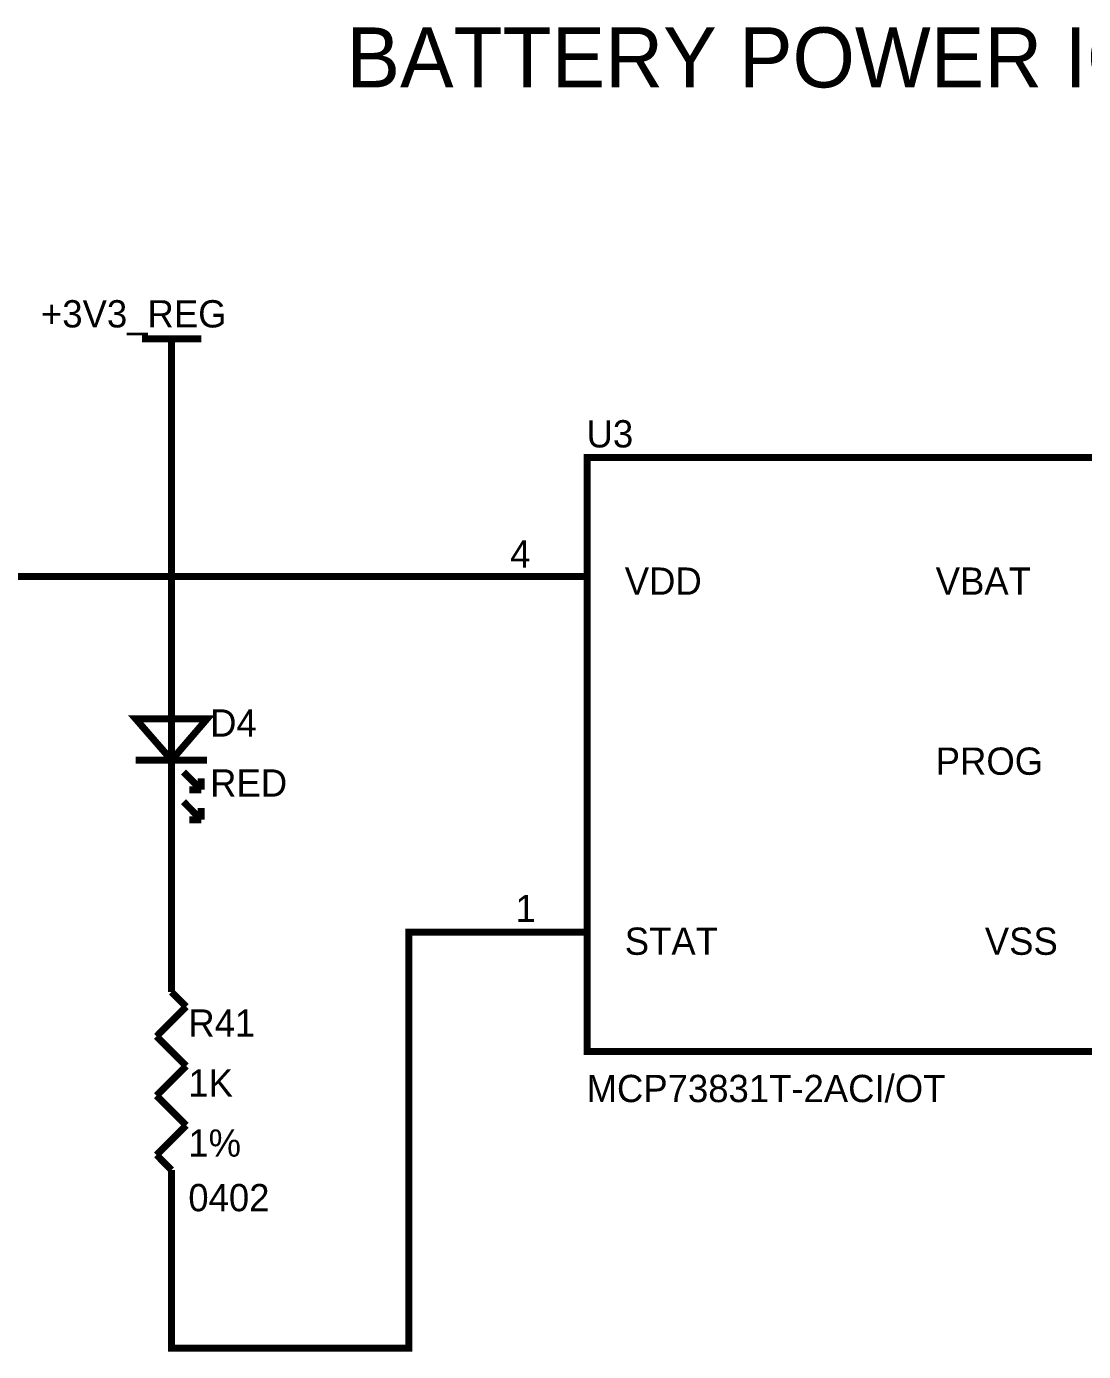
# Model space of a CAD drawing. Header units: inches. Extents: x 0 to 31.5, y 0 to 22.3.
# Drawn here: x 10.457 to 12.237, y 17.194 to 19.426 of the extents above; entities that cross this region are included whole.
import ezdxf

# ---------------------------------------------------------------- set-up
doc = ezdxf.new("R2010")
doc.units = ezdxf.units.IN
doc.header["$MEASUREMENT"] = 0
doc.layers.add('Sheet', color=255, linetype='Continuous')

msp = doc.modelspace()

# ---------------------------------------------------------------- linework, layer by layer
at = {"layer": 'Sheet'}
for points in [[(10.6516, 18.8998, 0.0118, 0.0118, 0), (10.7515, 18.8998, 0.0118, 0.0118, 0)], [(10.7015, 18.7998, 0.0118, 0.0118, 0), (10.7015, 18.8998, 0.0118, 0.0118, 0)], [(10.7015, 18.3996, 0.0118, 0.0118, 0), (10.7015, 18.7998, 0.0118, 0.0118, 0)], [(11.201, 18.4995, 0.0118, 0.0118, 0), (9.9017, 18.4995, 0.0118, 0.0118, 0), (9.5016, 18.4995, 0.0118, 0.0118, 0)], [(11.4014, 18.4995, 0.0118, 0.0118, 0), (11.201, 18.4995, 0.0118, 0.0118, 0)], [(10.7015, 18.2996, 0.0118, 0.0118, 0), (10.7015, 18.3996, 0.0118, 0.0118, 0)], [(10.7015, 18.0998, 0.0118, 0.0118, 0), (10.7015, 18.2996, 0.0118, 0.0118, 0)], [(10.6412, 18.19, 0.0118, 0.0118, 0), (10.7015, 18.19, 0.0118, 0.0118, 0)], [(10.7015, 18.19, 0.0118, 0.0118, 0), (10.7612, 18.19, 0.0118, 0.0118, 0)], [(10.7216, 18.1699, 0.0118, 0.0118, 0), (10.7515, 18.14, 0.0118, 0.0118, 0)], [(10.7515, 18.14, 0.0118, 0.0118, 0), (10.7515, 18.1595, 0.0118, 0.0118, 0)], [(10.7515, 18.1595, 0.0118, 0.0118, 0), (10.7515, 18.14, 0.0118, 0.0118, 0)], [(10.7515, 18.14, 0.0118, 0.0118, 0), (10.7314, 18.14, 0.0118, 0.0118, 0)], [(10.7216, 18.1199, 0.0118, 0.0118, 0), (10.7515, 18.0895, 0.0118, 0.0118, 0)], [(10.7015, 18.0998, 0.0118, 0.0118, 0), (10.7015, 17.9999, 0.0118, 0.0118, 0)], [(10.7515, 18.0895, 0.0118, 0.0118, 0), (10.7515, 18.1096, 0.0118, 0.0118, 0)], [(10.7515, 18.1096, 0.0118, 0.0118, 0), (10.7515, 18.0895, 0.0118, 0.0118, 0)], [(10.7515, 18.0895, 0.0118, 0.0118, 0), (10.7314, 18.0895, 0.0118, 0.0118, 0)], [(10.7015, 17.9, 0.0118, 0.0118, 0), (10.7015, 17.9999, 0.0118, 0.0118, 0)], [(10.7015, 17.7995, 0.0118, 0.0118, 0), (10.7015, 17.9, 0.0118, 0.0118, 0)], [(10.7015, 17.3998, 0.0118, 0.0118, 0), (10.7015, 17.1999, 0.0118, 0.0118, 0), (11.1011, 17.1999, 0.0118, 0.0118, 0), (11.1011, 17.9, 0.0118, 0.0118, 0), (11.201, 17.9, 0.0118, 0.0118, 0)], [(11.4014, 17.9, 0.0118, 0.0118, 0), (11.201, 17.9, 0.0118, 0.0118, 0)], [(10.7262, 17.7748, 0.0118, 0.0118, 0), (10.7015, 17.7995, 0.0118, 0.0118, 0)], [(10.6763, 17.7248, 0.0118, 0.0118, 0), (10.7262, 17.7748, 0.0118, 0.0118, 0)], [(10.7262, 17.6748, 0.0118, 0.0118, 0), (10.6763, 17.7248, 0.0118, 0.0118, 0)], [(10.6763, 17.6249, 0.0118, 0.0118, 0), (10.7262, 17.6748, 0.0118, 0.0118, 0)], [(10.7262, 17.5749, 0.0118, 0.0118, 0), (10.6763, 17.6249, 0.0118, 0.0118, 0)], [(10.6763, 17.525, 0.0118, 0.0118, 0), (10.7262, 17.5749, 0.0118, 0.0118, 0)], [(10.7015, 17.4997, 0.0118, 0.0118, 0), (10.6763, 17.525, 0.0118, 0.0118, 0)], [(10.7015, 17.4997, 0.0118, 0.0118, 0), (10.7015, 17.3998, 0.0118, 0.0118, 0)]]:
    msp.add_lwpolyline(points, format="xyseb", dxfattribs=at)
for points in [[(11.4014, 18.6999, 0.0118, 0.0118, 0), (12.3011, 18.6999, 0.0118, 0.0118, 0), (12.3011, 17.6995, 0.0118, 0.0118, 0), (11.4014, 17.6995, 0.0118, 0.0118, 0), (11.4014, 18.6999, 0.0118, 0.0118, 0)], [(11.4014, 18.6999, 0.0039, 0.0039, 0), (11.4014, 17.6995, 0.0039, 0.0039, 0), (12.3011, 17.6995, 0.0039, 0.0039, 0), (12.3011, 18.6999, 0.0039, 0.0039, 0), (11.4014, 18.6999, 0.0039, 0.0039, 0), (11.4014, 18.6999, 0.0039, 0.0039, 0)], [(10.7015, 18.19, 0.0118, 0.0118, 0), (10.7612, 18.2594, 0.0118, 0.0118, 0), (10.6412, 18.2594, 0.0118, 0.0118, 0), (10.7015, 18.19, 0.0118, 0.0118, 0)], [(10.7015, 18.19, 0.0039, 0.0039, 0), (10.7612, 18.2594, 0.0039, 0.0039, 0), (10.6412, 18.2594, 0.0039, 0.0039, 0), (10.7015, 18.19, 0.0039, 0.0039, 0)]]:
    msp.add_lwpolyline(points, format="xyseb", close=True, dxfattribs=at)

# ---------------------------------------------------------------- texts
for s, height, p in [('BATTERY POWER IC', 0.101071, (10.9961, 19.323)), ('+3V3_REG', 0.04594, (10.4816, 18.9187)), ('U3', 0.04594, (11.4003, 18.7166)), ('4', 0.0459, (11.2717, 18.5144)), ('VDD', 0.04594, (11.4646, 18.4685)), ('VBAT', 0.04594, (11.9882, 18.4685)), ('D4', 0.04594, (10.7664, 18.2296)), ('PROG', 0.04594, (11.9882, 18.1653)), ('RED', 0.04594, (10.7664, 18.1285)), ('1', 0.0459, (11.2808, 17.9172)), ('STAT', 0.04594, (11.4646, 17.8621)), ('VSS', 0.04594, (12.0709, 17.8621)), ('R41', 0.04594, (10.7297, 17.7242)), ('1K', 0.04594, (10.7297, 17.6232)), ('MCP73831T-2ACI/OT', 0.045941, (11.4003, 17.614)), ('1%', 0.04594, (10.7297, 17.5221)), ('0402', 0.04594, (10.7297, 17.4302))]:
    msp.add_text(s, height=height, dxfattribs=at).set_placement(p)

doc.saveas('drawing.dxf')
